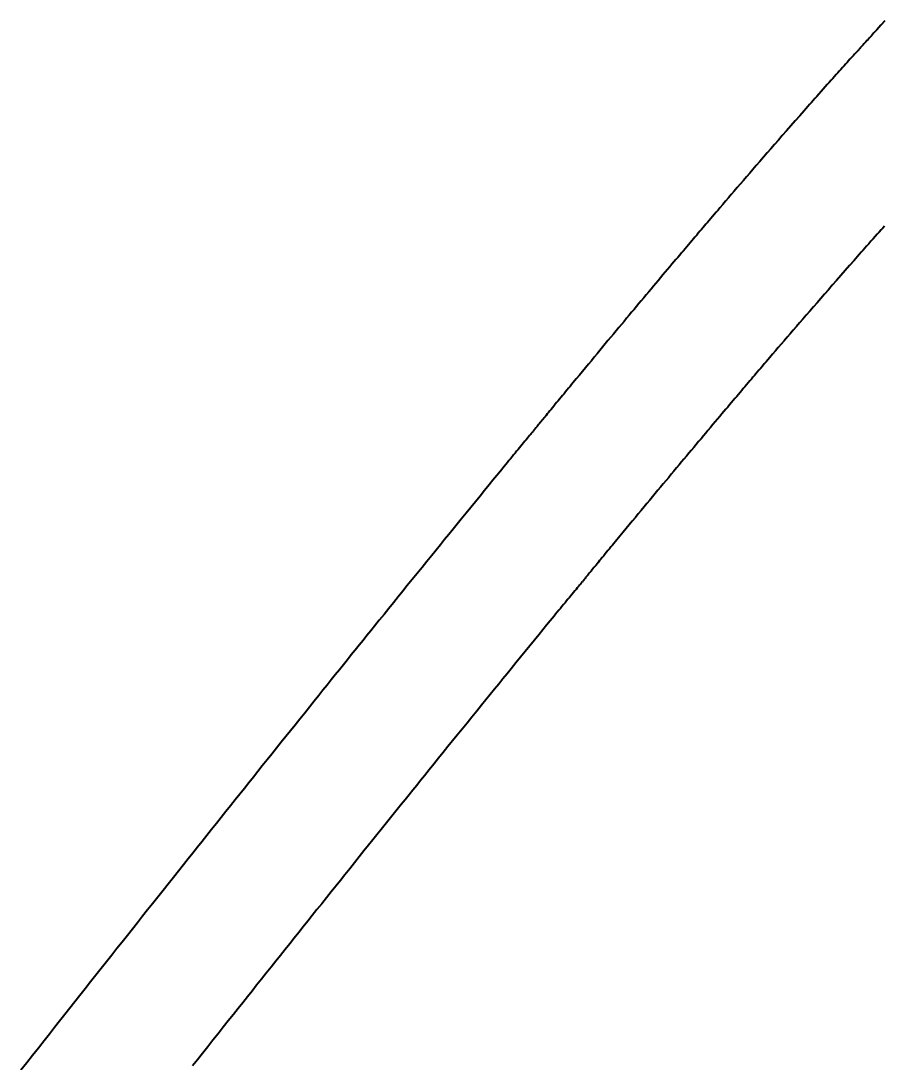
# Model space of a CAD drawing. Header units: millimetres. Extents: x 15 to 415, y 5 to 292.
# Drawn here: x 300.82 to 305.15, y 241.64 to 246.86 of the extents above; entities that cross this region are included whole.
import ezdxf

# ---------------------------------------------------------------- set-up
doc = ezdxf.new("R2010")
doc.units = ezdxf.units.MM
doc.layers.add('Geometries', color=7, linetype='Continuous')

msp = doc.modelspace()

# ---------------------------------------------------------------- linework, layer by layer
at = {"layer": 'Geometries', "linetype": 'Continuous', "lineweight": 40, "flags": 128}
for points in [[(305.1524, 246.8648), (305.1318, 246.8424), (305.1113, 246.82), (305.1059, 246.8141), (305.1005, 246.8082), (305.0951, 246.8023), (305.0897, 246.7964), (305.0844, 246.7905), (305.0792, 246.7849), (305.0733, 246.7783), (305.0675, 246.7721), (305.0621, 246.766), (305.0568, 246.7603), (305.0519, 246.7548), (305.0472, 246.7497), (305.0428, 246.7448), (305.0386, 246.7402), (305.0347, 246.7359), (305.0316, 246.7324), (305.0286, 246.7292), (305.0258, 246.7261), (305.023, 246.723), (305.0203, 246.72), (305.0176, 246.717), (305.0113, 246.7101), (305.0051, 246.7032), (304.9997, 246.6972), (304.9943, 246.6913), (304.9891, 246.6855), (304.9839, 246.6798), (304.9771, 246.6722), (304.97, 246.6643), (304.9627, 246.6562), (304.9552, 246.6479), (304.9475, 246.6393), (304.9396, 246.6305), (304.9314, 246.6214), (304.9238, 246.6129), (304.9159, 246.6041), (304.9079, 246.5951), (304.8997, 246.5859), (304.8913, 246.5765), (304.8827, 246.5669), (304.873, 246.5561), (304.8632, 246.5451), (304.8531, 246.5338), (304.8428, 246.5222), (304.8323, 246.5103), (304.8215, 246.4982), (304.8104, 246.4857), (304.8016, 246.4757), (304.7926, 246.4656), (304.7835, 246.4553), (304.7744, 246.445), (304.7654, 246.4348), (304.7564, 246.4246), (304.7474, 246.4144), (304.7251, 246.3891), (304.703, 246.364), (304.6811, 246.339), (304.6595, 246.3143), (304.638, 246.2898), (304.6187, 246.2677), (304.5996, 246.2458), (304.5807, 246.2241), (304.5621, 246.2026), (304.5436, 246.1813), (304.5253, 246.1602), (304.5073, 246.1394), (304.491, 246.1205), (304.4748, 246.1018), (304.4589, 246.0834), (304.4432, 246.0651), (304.4276, 246.0471), (304.4123, 246.0293), (304.3972, 246.0117), (304.3824, 245.9944), (304.3677, 245.9773), (304.3533, 245.9605), (304.3391, 245.9439), (304.3251, 245.9276), (304.3158, 245.9168), (304.3067, 245.906), (304.2976, 245.8954), (304.2887, 245.885), (304.2799, 245.8746), (304.2711, 245.8644), (304.2625, 245.8542), (304.2554, 245.846), (304.2482, 245.8375), (304.2407, 245.8287), (304.2331, 245.8197), (304.2252, 245.8105), (304.2171, 245.801), (304.2089, 245.7912), (304.2004, 245.7812), (304.1925, 245.772), (304.1846, 245.7626), (304.1764, 245.753), (304.1681, 245.7431), (304.1596, 245.7331), (304.1509, 245.7228), (304.142, 245.7124), (304.1329, 245.7017), (304.1237, 245.6908), (304.1143, 245.6796), (304.1047, 245.6683), (304.0949, 245.6567), (304.0849, 245.6449), (304.0748, 245.6328), (304.0634, 245.6193), (304.0517, 245.6055), (304.0399, 245.5915), (304.0278, 245.5771), (304.0154, 245.5624), (304.004, 245.5488), (303.9924, 245.535), (303.9806, 245.5209), (303.9685, 245.5066), (303.9563, 245.492), (303.9438, 245.4772), (303.9312, 245.4621), (303.9194, 245.448), (303.9074, 245.4338), (303.8953, 245.4192), (303.883, 245.4045), (303.8705, 245.3896), (303.8578, 245.3744), (303.8449, 245.359), (303.8318, 245.3433), (303.8186, 245.3274), (303.8051, 245.3113), (303.7915, 245.2949), (303.7776, 245.2783), (303.7644, 245.2624), (303.751, 245.2463), (303.7374, 245.23), (303.7237, 245.2134), (303.7097, 245.1967), (303.6954, 245.1795), (303.6809, 245.162), (303.6663, 245.1443), (303.6514, 245.1264), (303.6363, 245.1082), (303.6211, 245.0898), (303.6056, 245.0711), (303.59, 245.0522), (303.582, 245.0426), (303.5741, 245.0331), (303.5664, 245.0237), (303.5588, 245.0145), (303.5513, 245.0055), (303.544, 244.9966), (303.5368, 244.9879), (303.5291, 244.9786), (303.5216, 244.9695), (303.5143, 244.9606), (303.5071, 244.9519), (303.5001, 244.9434), (303.4929, 244.9347), (303.4859, 244.9262), (303.4791, 244.918), (303.4726, 244.91), (303.4662, 244.9023), (303.46, 244.8948), (303.4544, 244.888), (303.449, 244.8814), (303.4438, 244.8751), (303.4388, 244.869), (303.4339, 244.8631), (303.4293, 244.8575), (303.4249, 244.8521), (303.4206, 244.8469), (303.4165, 244.842), (303.4127, 244.8373), (303.4091, 244.8329), (303.4057, 244.8288), (303.4024, 244.8248), (303.3994, 244.8212), (303.3964, 244.8174), (303.3935, 244.814), (303.3909, 244.8108), (303.3885, 244.8079), (303.3864, 244.8053), (303.3844, 244.8029), (303.3824, 244.8004), (303.3804, 244.798), (303.3783, 244.7955), (303.3762, 244.7929), (303.3711, 244.7867), (303.3658, 244.7802), (303.3603, 244.7735), (303.3542, 244.7661), (303.3479, 244.7585), (303.3414, 244.7505), (303.3347, 244.7424), (303.3278, 244.7339), (303.3209, 244.7255), (303.3138, 244.7169), (303.3066, 244.7081), (303.2991, 244.699), (303.2914, 244.6896), (303.2836, 244.68), (303.276, 244.6707), (303.2682, 244.6612), (303.2602, 244.6515), (303.252, 244.6415), (303.2438, 244.6315), (303.2253, 244.6089), (303.2067, 244.5861), (303.1879, 244.5631), (303.1689, 244.5399), (303.1462, 244.512), (303.1232, 244.4839), (303.1, 244.4554), (303.0766, 244.4267), (303.0529, 244.3977), (303.029, 244.3684), (303.0084, 244.343), (302.9876, 244.3174), (302.9666, 244.2916), (302.9454, 244.2655), (302.9241, 244.2392), (302.9025, 244.2127), (302.8808, 244.186), (302.8568, 244.1563), (302.8325, 244.1264), (302.808, 244.0961), (302.7832, 244.0656), (302.7583, 244.0347), (302.7354, 244.0064), (302.7123, 243.9779), (302.689, 243.9491), (302.6656, 243.9201), (302.6419, 243.8908), (302.6181, 243.8613), (302.594, 243.8315), (302.575, 243.8079), (302.5559, 243.7841), (302.5366, 243.7602), (302.5172, 243.7361), (302.4977, 243.7119), (302.478, 243.6875), (302.4582, 243.6628), (302.4382, 243.638), (302.4181, 243.6129), (302.3977, 243.5877), (302.3773, 243.5622), (302.3566, 243.5365), (302.3358, 243.5105), (302.3148, 243.4844), (302.2914, 243.4553), (302.2679, 243.426), (302.2442, 243.3964), (302.2202, 243.3665), (302.196, 243.3363), (302.1732, 243.3078), (302.1501, 243.279), (302.1269, 243.25), (302.1034, 243.2207), (302.0798, 243.1911), (302.0559, 243.1613), (302.0319, 243.1312), (302.0097, 243.1034), (301.9873, 243.0754), (301.9647, 243.0471), (301.9419, 243.0186), (301.919, 242.9899), (301.8959, 242.9609), (301.8726, 242.9317), (301.8491, 242.9023), (301.8255, 242.8727), (301.8017, 242.8428), (301.7776, 242.8126), (301.7534, 242.7822), (301.7304, 242.7534), (301.7073, 242.7243), (301.6839, 242.6949), (301.6604, 242.6654), (301.6368, 242.6357), (301.6115, 242.6038), (301.586, 242.5718), (301.5603, 242.5395), (301.5344, 242.5069), (301.5083, 242.4741), (301.4821, 242.441), (301.4571, 242.4095), (301.4319, 242.3778), (301.4066, 242.3459), (301.3811, 242.3137), (301.3554, 242.2813), (301.3295, 242.2487), (301.3034, 242.2158), (301.2772, 242.1826), (301.2507, 242.1492), (301.2241, 242.1156), (301.1977, 242.0823), (301.1712, 242.0488), (301.1445, 242.015), (301.1176, 241.981), (301.0925, 241.9493), (301.0672, 241.9173), (301.0418, 241.8852), (301.0162, 241.8528), (300.9905, 241.8203), (300.9646, 241.7875), (300.9385, 241.7544), (300.9096, 241.7179), (300.8805, 241.681), (300.8512, 241.6439), (300.8217, 241.6065)], [(305.1497, 245.8359), (305.1413, 245.8265), (305.1327, 245.8169), (305.123, 245.8061), (305.1132, 245.7951), (305.1031, 245.7838), (305.0928, 245.7722), (305.0823, 245.7603), (305.0715, 245.7482), (305.0604, 245.7357), (305.0516, 245.7257), (305.0426, 245.7156), (305.0335, 245.7053), (305.0244, 245.695), (305.0154, 245.6848), (305.0064, 245.6746), (304.9974, 245.6644), (304.9751, 245.6391), (304.953, 245.614), (304.9311, 245.589), (304.9095, 245.5643), (304.888, 245.5398), (304.8687, 245.5177), (304.8496, 245.4958), (304.8307, 245.4741), (304.8121, 245.4526), (304.7936, 245.4313), (304.7753, 245.4102), (304.7573, 245.3894), (304.741, 245.3705), (304.7248, 245.3518), (304.7089, 245.3334), (304.6932, 245.3151), (304.6776, 245.2971), (304.6623, 245.2793), (304.6472, 245.2617), (304.6324, 245.2444), (304.6177, 245.2273), (304.6033, 245.2105), (304.5891, 245.1939), (304.5751, 245.1776), (304.5658, 245.1668), (304.5567, 245.156), (304.5476, 245.1454), (304.5387, 245.135), (304.5299, 245.1246), (304.5211, 245.1144), (304.5125, 245.1042), (304.5054, 245.096), (304.4982, 245.0875), (304.4907, 245.0787), (304.4831, 245.0697), (304.4752, 245.0605), (304.4671, 245.051), (304.4589, 245.0412), (304.4504, 245.0312), (304.4425, 245.022), (304.4346, 245.0126), (304.4264, 245.003), (304.4181, 244.9931), (304.4096, 244.9831), (304.4009, 244.9728), (304.392, 244.9624), (304.3829, 244.9517), (304.3737, 244.9408), (304.3643, 244.9296), (304.3547, 244.9183), (304.3449, 244.9067), (304.3349, 244.8949), (304.3248, 244.8828), (304.3134, 244.8693), (304.3017, 244.8555), (304.2899, 244.8415), (304.2778, 244.8271), (304.2654, 244.8124), (304.254, 244.7988), (304.2424, 244.785), (304.2306, 244.7709), (304.2185, 244.7566), (304.2063, 244.742), (304.1938, 244.7272), (304.1812, 244.7121), (304.1694, 244.698), (304.1574, 244.6838), (304.1453, 244.6692), (304.133, 244.6545), (304.1205, 244.6396), (304.1078, 244.6244), (304.0949, 244.609), (304.0818, 244.5933), (304.0686, 244.5774), (304.0551, 244.5613), (304.0415, 244.5449), (304.0276, 244.5283), (304.0144, 244.5124), (304.001, 244.4963), (303.9874, 244.48), (303.9737, 244.4634), (303.9597, 244.4467), (303.9454, 244.4295), (303.9309, 244.412), (303.9163, 244.3943), (303.9014, 244.3764), (303.8863, 244.3582), (303.8711, 244.3398), (303.8556, 244.3211), (303.84, 244.3022), (303.832, 244.2926), (303.8241, 244.2831), (303.8164, 244.2737), (303.8088, 244.2645), (303.8013, 244.2555), (303.794, 244.2466), (303.7868, 244.2379), (303.7791, 244.2286), (303.7716, 244.2195), (303.7643, 244.2106), (303.7571, 244.2019), (303.7501, 244.1934), (303.7429, 244.1847), (303.7359, 244.1762), (303.7291, 244.168), (303.7226, 244.16), (303.7162, 244.1523), (303.71, 244.1448), (303.7044, 244.138), (303.699, 244.1314), (303.6938, 244.1251), (303.6888, 244.119), (303.6839, 244.1131), (303.6793, 244.1075), (303.6749, 244.1021), (303.6706, 244.0969), (303.6665, 244.092), (303.6627, 244.0873), (303.6591, 244.0829), (303.6557, 244.0788), (303.6524, 244.0748), (303.6494, 244.0712), (303.6464, 244.0674), (303.6435, 244.064), (303.6409, 244.0608), (303.6385, 244.0579), (303.6364, 244.0553), (303.6344, 244.0529), (303.6324, 244.0504), (303.6304, 244.048), (303.6283, 244.0455), (303.6262, 244.0429), (303.6211, 244.0367), (303.6158, 244.0302), (303.6103, 244.0235), (303.6042, 244.0161), (303.5979, 244.0085), (303.5914, 244.0005), (303.5847, 243.9924), (303.5778, 243.9839), (303.5709, 243.9755), (303.5638, 243.9669), (303.5566, 243.9581), (303.5491, 243.949), (303.5414, 243.9396), (303.5336, 243.93), (303.526, 243.9207), (303.5182, 243.9112), (303.5102, 243.9015), (303.502, 243.8915), (303.4938, 243.8815), (303.4753, 243.8589), (303.4567, 243.8361), (303.4379, 243.8131), (303.4189, 243.7899), (303.3962, 243.762), (303.3732, 243.7339), (303.35, 243.7054), (303.3266, 243.6767), (303.3029, 243.6477), (303.279, 243.6184), (303.2584, 243.593), (303.2376, 243.5674), (303.2166, 243.5416), (303.1954, 243.5155), (303.1741, 243.4892), (303.1525, 243.4627), (303.1308, 243.436), (303.1068, 243.4063), (303.0825, 243.3764), (303.058, 243.3461), (303.0332, 243.3156), (303.0083, 243.2847), (302.9854, 243.2564), (302.9623, 243.2279), (302.939, 243.1991), (302.9156, 243.1701), (302.8919, 243.1408), (302.8681, 243.1113), (302.844, 243.0815), (302.825, 243.0579), (302.8059, 243.0341), (302.7866, 243.0102), (302.7672, 242.9861), (302.7477, 242.9619), (302.728, 242.9375), (302.7082, 242.9128), (302.6882, 242.888), (302.6681, 242.8629), (302.6477, 242.8377), (302.6273, 242.8122), (302.6066, 242.7865), (302.5858, 242.7605), (302.5648, 242.7344), (302.5414, 242.7053), (302.5179, 242.676), (302.4942, 242.6464), (302.4702, 242.6165), (302.446, 242.5863), (302.4232, 242.5578), (302.4001, 242.529), (302.3769, 242.5), (302.3534, 242.4707), (302.3298, 242.4411), (302.3059, 242.4113), (302.2819, 242.3812), (302.2597, 242.3534), (302.2373, 242.3254), (302.2147, 242.2971), (302.1919, 242.2686), (302.169, 242.2399), (302.1459, 242.2109), (302.1226, 242.1817), (302.0991, 242.1523), (302.0755, 242.1227), (302.0517, 242.0928), (302.0276, 242.0626), (302.0034, 242.0322), (301.9804, 242.0034), (301.9573, 241.9743), (301.9339, 241.9449), (301.9104, 241.9154), (301.8868, 241.8857), (301.8615, 241.8538), (301.836, 241.8218), (301.8103, 241.7895), (301.7844, 241.7569), (301.7583, 241.7241), (301.7321, 241.691), (301.7071, 241.6595), (301.6819, 241.6278)]]:
    msp.add_lwpolyline(points, dxfattribs=at)

doc.saveas('drawing.dxf')
